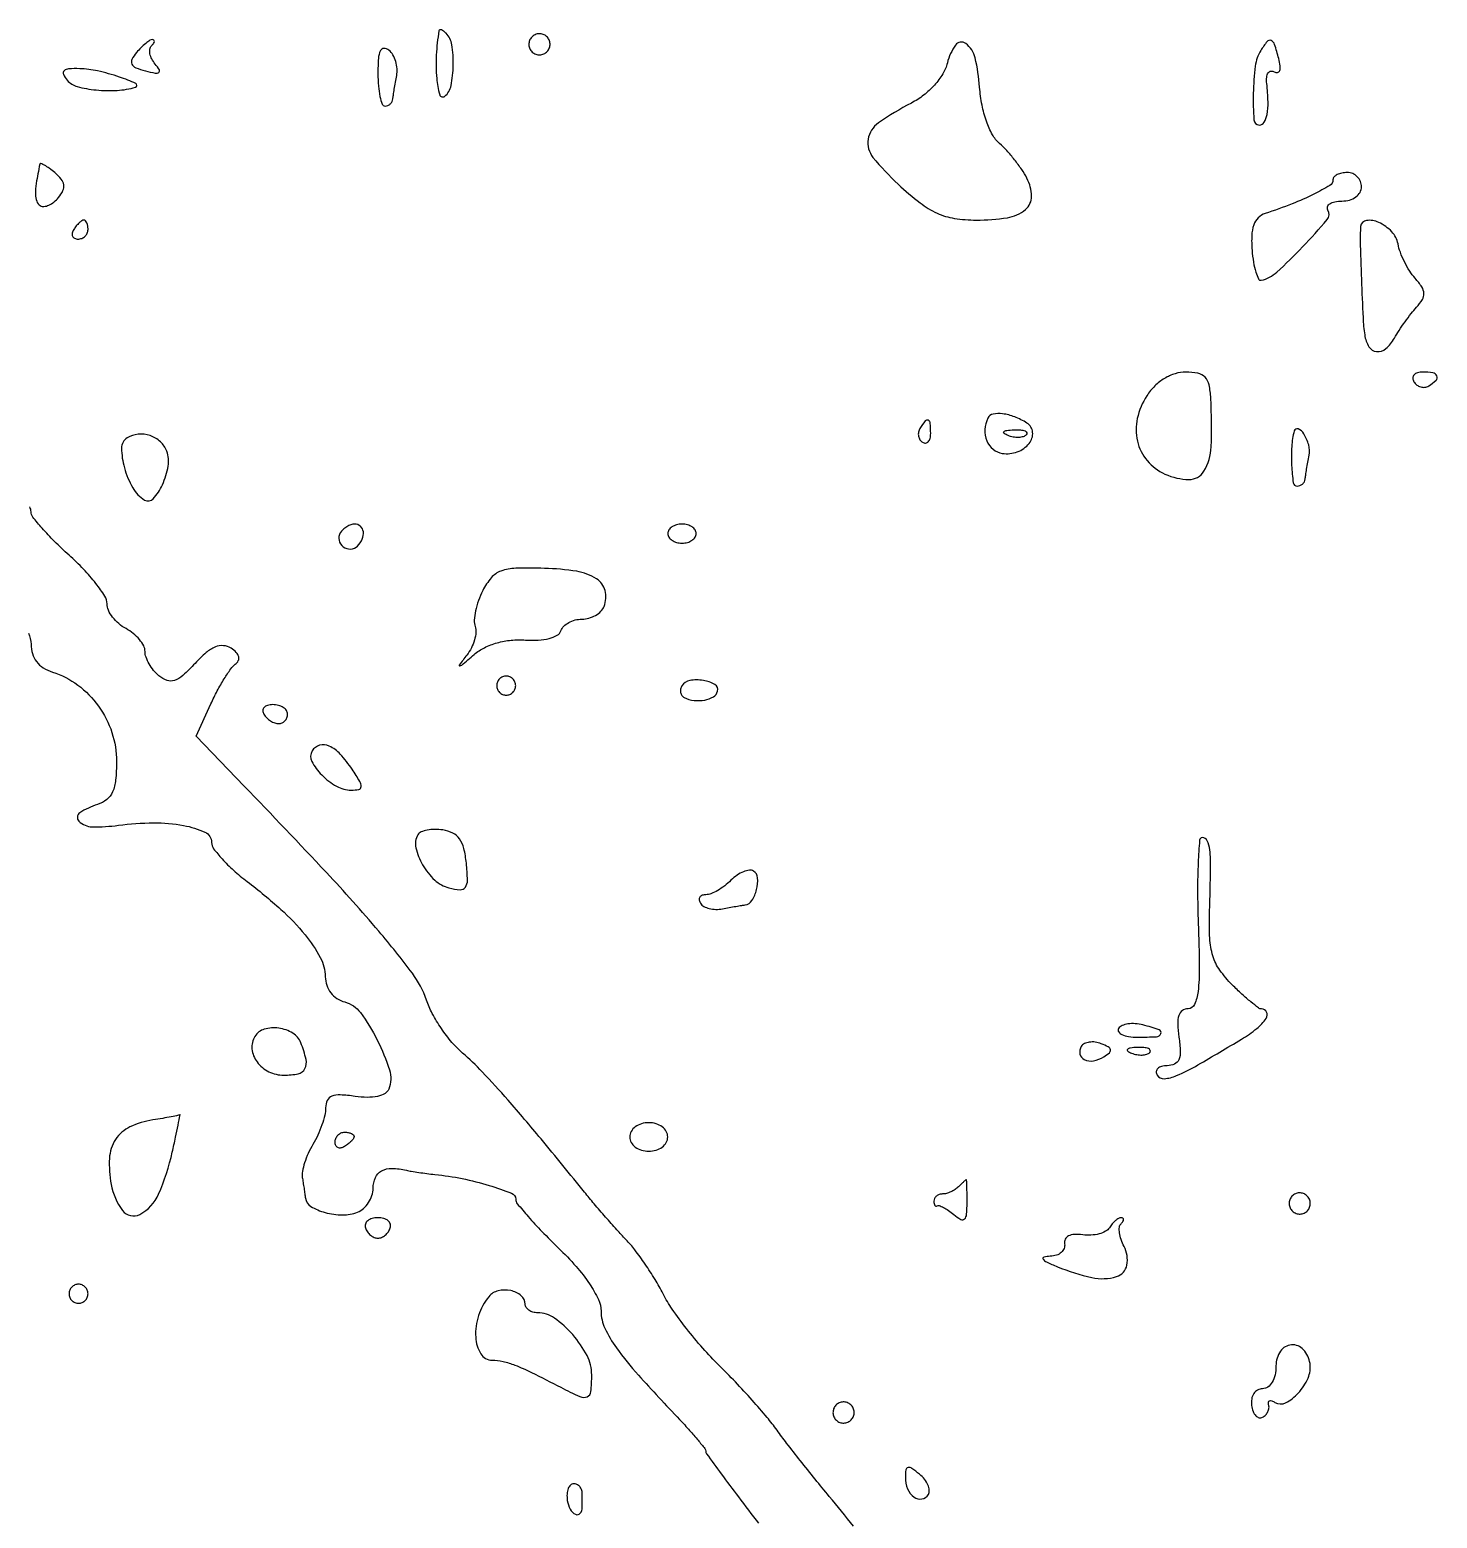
# Model space of a CAD drawing. Extents: x 0 to 5034, y 0 to 2560.
# Drawn here: x 1131.9 to 1280, y 1078.4 to 1235 of the extents above; entities that cross this region are included whole.
import ezdxf

# ---------------------------------------------------------------- set-up
doc = ezdxf.new("R2010")
doc.units = 0

msp = doc.modelspace()

# ---------------------------------------------------------------- linework, layer by layer
for points in [[(1174.927666, 1234.916667, 0.030467), (1174.64395, 1232.370542, 0.03453), (1174.690564, 1229.914224, 0.045697), (1175.00218, 1228.195306, 0.544182), (1175.535456, 1228.028358, 0.17215), (1176.20239, 1229.149844, 0.043696), (1176.434694, 1231.28824, 0.043953), (1176.289887, 1233.447111, 0.158963), (1175.673899, 1234.659434, 0.034886), (1175.410017, 1234.888856, 0.078651), (1175.17671, 1235.01298, 0.160845), (1175.013712, 1235.015098, 0.280245)], [(1184.552786, 1234.08541, 0.099038), (1184.401684, 1233.679226, 0.097945), (1184.417584, 1233.244476, 0.097945), (1184.597789, 1232.848514, 0.099038), (1184.91459, 1232.552786, 0.099038), (1185.320774, 1232.401684, 0.097945), (1185.755524, 1232.417584, 0.097945), (1186.151486, 1232.597789, 0.099038), (1186.447214, 1232.91459, 0.099038), (1186.598316, 1233.320774, 0.097945), (1186.582416, 1233.755524, 0.097945), (1186.402211, 1234.151486, 0.099038), (1186.08541, 1234.447214, 0.099038), (1185.679226, 1234.598316, 0.097945), (1185.244476, 1234.582416, 0.097945), (1184.848514, 1234.402211, 0.099038)], [(1143.101369, 1232.622143, 0.053128), (1142.624694, 1231.904903, 0.237626), (1142.617928, 1231.415237, 0.185445), (1143.023268, 1231.036645, 0.032208), (1144.036076, 1230.700817, 0.015251), (1145.074398, 1230.462867, 0.20398), (1145.449008, 1230.541797, 0.397166), (1145.504456, 1230.809046, 0.035309), (1145.065827, 1231.420684, -0.054018), (1144.713587, 1231.952735, -0.069199), (1144.518626, 1232.506199, -0.084569), (1144.503081, 1232.995352, -0.163543), (1144.675343, 1233.342009, 0.039836), (1144.891063, 1233.595144, 0.114225), (1144.980183, 1233.806715, 0.250541), (1144.93555, 1233.941506, 0.192334), (1144.789111, 1234, 0.145368), (1144.508821, 1233.91675, 0.026813), (1144.068846, 1233.595254, 0.02678), (1143.57908, 1233.149666, 0.021584)], [(1168.5, 1230.414963, 0.020697), (1168.554205, 1229.106065, 0.033365), (1168.720313, 1228.003145, 0.036323), (1168.958509, 1227.201433, 0.311907), (1169.25, 1227, 0.096559), (1169.542162, 1227.056952, 0.088193), (1169.802163, 1227.220313, 0.088003), (1169.990364, 1227.463641, 0.09557), (1170.076511, 1227.75, -0.012191), (1170.12705, 1228.148833, -0.003256), (1170.227072, 1228.780917, -0.003299), (1170.350207, 1229.498036, -0.0034), (1170.481615, 1230.206312, 0.067724), (1170.521469, 1230.930142, 0.05518), (1170.374372, 1231.692998, 0.056913), (1170.072835, 1232.378442, 0.087707), (1169.655104, 1232.871275, 0.170801), (1169.13874, 1233.062334, 0.294951), (1168.764382, 1232.828888, 0.093644), (1168.55271, 1232.009591, 0.016523)], [(1228.419712, 1231.536129, -0.074886), (1227.939624, 1230.385881, -0.046512), (1227.066916, 1229.208456, -0.044076), (1225.924054, 1228.139711, -0.046753), (1224.63283, 1227.311414, 0.032483), (1221.162776, 1225.222532, 0.203844), (1220.084715, 1223.509873, 0.213608), (1220.595952, 1221.59782, 0.035805), (1223.256592, 1218.763116, 0.020657), (1225.550363, 1216.814667, 0.058335), (1227.343829, 1215.72412, 0.069016), (1229.160459, 1215.178099, 0.03856), (1231.46639, 1215, 0.037977), (1234.736332, 1215.248725, 0.135481), (1236.633969, 1216.098794, 0.227174), (1237.282439, 1217.499596, 0.118988), (1236.796219, 1219.403196, 0.028292), (1236.242644, 1220.3194, 0.017053), (1235.490398, 1221.342122, 0.017057), (1234.670759, 1222.310524, 0.028463), (1233.909837, 1223.059348, -0.087236), (1233.167328, 1223.984543, -0.040658), (1232.536686, 1225.392995, -0.036461), (1232.067875, 1227.108101, -0.030371), (1231.816814, 1228.981628, 0.039746), (1231.344066, 1232.069118, 0.17543), (1230.353555, 1233.585214, 0.422623), (1229.285251, 1233.418337, 0.092822)], [(1261.406219, 1232.84826, 0.107255), (1260.824823, 1231.204056, 0.026578), (1260.615045, 1228.337233, 0.020373), (1260.67332, 1225.541187, 0.396521), (1261.25, 1224.999402, 0.262774), (1261.757161, 1225.286243, 0.09132), (1262.063847, 1226.101011, 0.052021), (1262.163449, 1227.44595, 0.018823), (1262.033778, 1229.359311, -0.048547), (1262.028216, 1230.02992, -0.11964), (1262.185237, 1230.493058, -0.21532), (1262.468799, 1230.679492, -0.179651), (1262.825364, 1230.607931, 0.179627), (1263.167709, 1230.539207, 0.279702), (1263.390608, 1230.728028, 0.112919), (1263.43956, 1231.227834, 0.032142), (1263.29011, 1231.99862, 0.015109), (1262.854215, 1233.480975, 0.210765), (1262.490784, 1233.885727, 0.341362), (1262.069652, 1233.785241, 0.031278)], [(1135.821944, 1229.714544, 0.156078), (1136.858035, 1229.052757, 0.039528), (1138.848218, 1228.691131, 0.040039), (1141.074649, 1228.645051, 0.058796), (1143, 1228.989044, 0.686471), (1143.027844, 1229.367895, 0.030463), (1141.306293, 1230.055661, 0.024442), (1139.008263, 1230.692398, 0.047989), (1137.127555, 1230.929715, 0.020916), (1135.960749, 1230.915468, 0.175649), (1135.48373, 1230.712783, 0.330762), (1135.415417, 1230.342404, 0.05913)], [(1132.923489, 1220.872445, 0.009389), (1132.550245, 1218.865026, 0.044292), (1132.460752, 1217.697932, 0.088127), (1132.598839, 1216.971289, 0.164877), (1132.97576, 1216.514981, 0.167606), (1133.364575, 1216.427443, 0.077973), (1133.86974, 1216.565244, 0.06403), (1134.409336, 1216.895942, 0.050133), (1134.899024, 1217.378332, 0.06121), (1135.360527, 1218.097617, 0.149907), (1135.453866, 1218.712748, 0.136429), (1135.187331, 1219.312502, 0.047209), (1134.512331, 1219.989766, 0.016104), (1133.926576, 1220.444861, 0.030315), (1133.421772, 1220.766791, 0.037664), (1133.045648, 1220.94011, 0.460042)], [(1269, 1219.244111, -0.262683), (1268.661713, 1218.644635, -0.020363), (1266.985252, 1217.723205, -0.022665), (1264.703554, 1216.713786, -0.012852), (1261.860465, 1215.690486, 0.118488), (1261.133977, 1215.239392, 0.109661), (1260.666718, 1214.495437, 0.07576), (1260.452219, 1213.386849, 0.029609), (1260.482397, 1211.823774, 0.020348), (1260.633615, 1210.561116, 0.034429), (1260.875048, 1209.523977, 0.039679), (1261.161345, 1208.800599, 0.348033), (1261.451915, 1208.662105, 0.129109), (1263.075764, 1209.511348, 0.018116), (1265.803171, 1212.18202, 0.012957), (1268.392119, 1215.05312, 0.326245), (1268.469163, 1216.049895, -0.216319), (1268.423127, 1216.409, -0.17655), (1268.659292, 1216.720907, -0.098428), (1269.192939, 1216.9322, -0.045226), (1269.940983, 1217, 0.068368), (1270.742443, 1217.110104, 0.089375), (1271.406831, 1217.432126, 0.104647), (1271.84385, 1217.917854, 0.131786), (1272, 1218.5, 0.099038), (1271.885486, 1219.072457, 0.097945), (1271.559375, 1219.559375, 0.097945), (1271.072457, 1219.885486, 0.099038), (1270.5, 1220, 0.04842), (1269.925951, 1219.944278, 0.06842), (1269.440625, 1219.777958, 0.088604), (1269.113704, 1219.532752, 0.189864)], [(1136.5, 1214, 0.082592), (1136.343488, 1213.6179, 0.161196), (1136.3746, 1213.29375, 0.182303), (1136.586039, 1213.078288, 0.108972), (1136.940983, 1213, 0.093332), (1137.345238, 1213.076123, 0.09642), (1137.688914, 1213.29375, 0.099167), (1137.918938, 1213.618444, 0.105053), (1138, 1214, 0.042167), (1137.967655, 1214.382849, 0.061769), (1137.870461, 1214.70625, 0.081139), (1137.727648, 1214.92554, 0.210953), (1137.559017, 1215, 0.151918), (1137.34829, 1214.934461, 0.038439), (1137.066025, 1214.70625, 0.035638), (1136.768994, 1214.382774, 0.029505)], [(1271.911139, 1214.323324, 0.033829), (1271.852599, 1212.856206, 0.002401), (1271.985882, 1208.763496, 0.002892), (1272.16032, 1204.722509, 0.024206), (1272.337958, 1202.903105, 0.100515), (1272.783238, 1201.668265, 0.233914), (1273.592483, 1201.155492, 0.209625), (1274.566295, 1201.465327, 0.084489), (1275.463686, 1202.572978, -0.016782), (1275.954647, 1203.381176, -0.010691), (1276.576702, 1204.288792, -0.01074), (1277.225722, 1205.153792, -0.019572), (1277.797426, 1205.826623, 0.048759), (1278.40234, 1206.628959, 0.150313), (1278.568693, 1207.279942, 0.134194), (1278.347739, 1207.958031, 0.035737), (1277.650663, 1208.868854, -0.039475), (1277.070857, 1209.638284, -0.025861), (1276.523569, 1210.604978, -0.026016), (1276.085647, 1211.608639, -0.044531), (1275.841754, 1212.488516, 0.146816), (1275.186753, 1213.768616, 0.092654), (1273.812012, 1214.753209, 0.140713), (1272.534136, 1214.955692, 0.348357)], [(1249.412816, 1196.507285, 0.090473), (1248.409768, 1194.132098, 0.112039), (1248.419392, 1191.737432, 0.118879), (1249.446162, 1189.684739, 0.111157), (1251.318112, 1188.264828, 0.103008), (1253.845696, 1187.693676, 0.267189), (1255.42127, 1188.565161, 0.127687), (1256.182423, 1191.12163, 0.021692), (1256.141405, 1196.25, 0.038828), (1255.958293, 1197.661672, 0.139461), (1255.539829, 1198.458168, 0.153456), (1254.791578, 1198.872182, 0.050253), (1253.523053, 1199, 0.073945), (1252.384177, 1198.830646, 0.062561), (1251.271662, 1198.333559, 0.058979), (1250.25847, 1197.542365, 0.052537)], [(1277.510081, 1197.983688, 0.090427), (1277.820631, 1197.639411, 0.095498), (1278.22714, 1197.434921, 0.099685), (1278.665803, 1197.401101, 0.108373), (1279.069098, 1197.542705, 0.050477), (1279.838655, 1198.13314, 0.315493), (1279.933879, 1198.592818, 0.25701), (1279.519563, 1198.914842, 0.039415), (1278.440983, 1199, 0.067432), (1277.890269, 1198.925389, 0.140899), (1277.524436, 1198.701458, 0.190788), (1277.397824, 1198.36964, 0.136093)], [(1225.542705, 1193.069098, 0.090093), (1225.387618, 1192.673795, 0.095385), (1225.385962, 1192.257398, 0.099739), (1225.536973, 1191.88478, 0.108766), (1225.817021, 1191.613087, 0.158515), (1226.139071, 1191.534562, 0.191218), (1226.417083, 1191.669932, 0.126631), (1226.605052, 1192.024148, 0.059057), (1226.666667, 1192.543989, 0.019984), (1226.623697, 1193.618676, 0.269722), (1226.40792, 1193.929499, 0.350126), (1226.086603, 1193.852054, 0.02679)], [(1232.689105, 1194.160933, 0.097449), (1232.372483, 1192.947244, 0.112494), (1232.56633, 1191.769604, 0.124326), (1233.224546, 1190.875461, 0.136619), (1234.206312, 1190.440225, 0.125106), (1235.781222, 1190.60332, 0.134987), (1237.035321, 1191.499504, 0.195111), (1237.391963, 1192.666456, 0.235147), (1236.798558, 1193.632852, 0.045896), (1235.505953, 1194.283752, 0.061818), (1234.238266, 1194.609177, 0.080629), (1233.226043, 1194.575653, 0.236071)], [(1142.120562, 1192.074511, 0.262794), (1141.527866, 1190.997934, 0.065475), (1141.821979, 1188.932909, 0.061691), (1142.704187, 1186.819607, 0.125283), (1143.946775, 1185.532895, 0.363589), (1144.865213, 1185.665963, 0.075518), (1145.827928, 1187.139543, 0.063253), (1146.439208, 1189.104388, 0.135482), (1146.29128, 1190.672681, 0.117721), (1145.611839, 1191.670667, 0.103985), (1144.525189, 1192.309509, 0.103741), (1143.271045, 1192.457563, 0.116609)], [(1236.729167, 1192.395833, -0.126455), (1236.402231, 1192.202593, -0.060344), (1235.916927, 1192.123424, -0.05415), (1235.359369, 1192.160852, -0.051402), (1234.8125, 1192.316886, -0.054073), (1234.395823, 1192.538436, -0.470617), (1234.37858, 1192.720685, -0.168741), (1234.670344, 1192.862007, -0.018894), (1235.416667, 1192.921053, -0.028489), (1236.112848, 1192.910055, -0.077125), (1236.592839, 1192.799335, -0.208169), (1236.77538, 1192.614691, -0.296942)], [(1264.918758, 1192.809017, 0.049373), (1264.658955, 1191.1828, 0.027769), (1264.650486, 1189.181322, 0.019839), (1264.817496, 1187.350429, 0.376448), (1265.216978, 1187, 0.0925), (1265.521773, 1187.056874, 0.087346), (1265.792463, 1187.220313, 0.088738), (1265.987785, 1187.46367, 0.099743), (1266.076511, 1187.75, -0.012202), (1266.127316, 1188.150861, -0.003176), (1266.228784, 1188.792584, -0.003226), (1266.353805, 1189.522549, -0.003291), (1266.487445, 1190.246029, 0.116115), (1266.442112, 1191.325923, 0.069131), (1265.925171, 1192.511432, 0.156952), (1265.338688, 1193.015732, 0.456367)], [(1164.542705, 1182.069098, 0.195483), (1164.412739, 1181.300347, 0.177971), (1164.849183, 1180.620737, 0.173509), (1165.632003, 1180.375083, 0.18866), (1166.36052, 1180.693853, 0.094258), (1166.860497, 1181.428701, 0.135693), (1166.969472, 1182.203471, 0.182678), (1166.664889, 1182.772622, 0.181466), (1166.059017, 1183, 0.08447), (1165.65652, 1182.931514, 0.05343), (1165.225445, 1182.726548, 0.051896), (1164.832549, 1182.425195, 0.064898)], [(1199, 1182, 0.148195), (1199.115568, 1181.618646, 0.098894), (1199.440625, 1181.29375, 0.082425), (1199.926543, 1181.074694, 0.064853), (1200.5, 1181, 0.064853), (1201.073457, 1181.074694, 0.082425), (1201.559375, 1181.29375, 0.098894), (1201.884432, 1181.618646, 0.148195), (1202, 1182, 0.148195), (1201.884432, 1182.381354, 0.098894), (1201.559375, 1182.70625, 0.082425), (1201.073457, 1182.925306, 0.064853), (1200.5, 1183, 0.064853), (1199.926543, 1182.925306, 0.082425), (1199.440625, 1182.70625, 0.098894), (1199.115568, 1182.381354, 0.148195)], [(1179.532265, 1176, 0.031829), (1179.08462, 1174.94862, 0.032608), (1178.778248, 1173.857311, 0.034484), (1178.641009, 1172.880321, 0.103588), (1178.731746, 1172.216378, -0.106807), (1178.811866, 1171.600941, -0.049765), (1178.664843, 1170.805634, -0.046149), (1178.335658, 1169.968074, -0.047923), (1177.861774, 1169.216378, 0.002922), (1177.060874, 1168.16811, 0.646688), (1177.106622, 1168.084669, 0.156214), (1177.316014, 1168.17043, 0.001414), (1178.625463, 1169.276687, -0.061192), (1179.712701, 1169.992246, -0.046318), (1181.047188, 1170.505668, -0.044188), (1182.52344, 1170.784053, -0.043557), (1184.032891, 1170.800671, 0.03245), (1185.382003, 1170.785595, 0.05051), (1186.530123, 1170.964565, 0.063861), (1187.367879, 1171.302211, 0.186719), (1187.757995, 1171.773984, -0.117278), (1188.048857, 1172.24286, -0.069405), (1188.578212, 1172.639858, -0.063322), (1189.253947, 1172.908515, -0.063069), (1189.976345, 1173, 0.068219), (1190.706626, 1173.100103, 0.062775), (1191.405555, 1173.393826, 0.066695), (1191.969107, 1173.827975, 0.104068), (1192.300491, 1174.340684, 0.154684), (1192.399239, 1175.999152, 0.191096), (1191.500139, 1177.245058, 0.103819), (1189.419441, 1178.030982, 0.031128), (1186.027979, 1178.34395, 0.013757), (1183.007896, 1178.350809, 0.080438), (1181.451885, 1178.058372, 0.130085), (1180.431262, 1177.352577, 0.060298)], [(1181, 1166, 0.099038), (1181.076342, 1165.618362, 0.097945), (1181.29375, 1165.29375, 0.097945), (1181.618362, 1165.076342, 0.099038), (1182, 1165, 0.099038), (1182.381638, 1165.076342, 0.097945), (1182.70625, 1165.29375, 0.097945), (1182.923658, 1165.618362, 0.099038), (1183, 1166, 0.099038), (1182.923658, 1166.381638, 0.097945), (1182.70625, 1166.70625, 0.097945), (1182.381638, 1166.923658, 0.099038), (1182, 1167, 0.099038), (1181.618362, 1166.923658, 0.097945), (1181.29375, 1166.70625, 0.097945), (1181.076342, 1166.381638, 0.099038)], [(1200.487659, 1165.980032, 0.086456), (1200.347192, 1165.629461, 0.102024), (1200.345313, 1165.272696, 0.11056), (1200.481778, 1164.965717, 0.11748), (1200.733688, 1164.754232, 0.085984), (1201.764165, 1164.443417, 0.076224), (1202.8851, 1164.477903, 0.087776), (1203.803236, 1164.82141, 0.194412), (1204.25, 1165.404671, 0.34024), (1203.96037, 1166.116771, 0.094491), (1202.74709, 1166.546191, 0.079865), (1201.313066, 1166.535234, 0.215807)], [(1156.5, 1163, 0.06081), (1156.806203, 1162.617485, 0.051032), (1157.2129, 1162.29375, 0.053229), (1157.653442, 1162.073302, 0.089642), (1158.059017, 1162, 0.105429), (1158.418051, 1162.076556, 0.099231), (1158.723586, 1162.29375, 0.096318), (1158.928382, 1162.618268, 0.092995), (1159, 1163, 0.153634), (1158.879982, 1163.381379, 0.097988), (1158.542039, 1163.70625, 0.080552), (1158.037096, 1163.925455, 0.062283), (1157.440983, 1164, 0.066118), (1156.889346, 1163.926733, 0.138808), (1156.521475, 1163.70625, 0.191142), (1156.392057, 1163.379648, 0.139169)], [(1161.58245, 1159.133406, 0.264446), (1161.54216, 1158.030603, 0.075678), (1162.590764, 1156.597258, 0.068833), (1164.160579, 1155.402209, 0.129015), (1165.693401, 1155, 0.051433), (1166.495461, 1155.082723, 0.343338), (1166.738392, 1155.368932, 0.147089), (1166.601114, 1155.907121, 0.011077), (1165.78639, 1157.195194, 0.039084), (1164.544092, 1158.78186, 0.099426), (1163.36804, 1159.639702, 0.177147), (1162.366738, 1159.721334, 0.189188)], [(1172.711773, 1150.307186, 0.191166), (1172.496645, 1148.938565, 0.076748), (1173.202975, 1147.144462, 0.072688), (1174.48372, 1145.539044, 0.124772), (1175.974057, 1144.717035, 0.045965), (1177.152816, 1144.522074, 0.263544), (1177.703849, 1144.783731, 0.161862), (1177.922423, 1145.513096, 0.016721), (1177.807497, 1147.328584, 0.035109), (1177.548547, 1148.866183, 0.095058), (1177.092805, 1149.868934, 0.12271), (1176.379645, 1150.482495, 0.081358), (1175.34436, 1150.807186, 0.037082), (1174.484229, 1150.865264, 0.045277), (1173.681836, 1150.787025, 0.051579), (1173.044422, 1150.596286, 0.162223)], [(1254.820969, 1141.002296, -0.005915), (1254.932527, 1136.317662, -0.032769), (1254.797761, 1133.802703, -0.073738), (1254.427927, 1132.446677, -0.297686), (1253.744162, 1132, 0.15993), (1253.147678, 1131.8042, 0.158177), (1252.78006, 1131.292185, 0.087455), (1252.657554, 1130.386669, 0.02644), (1252.786692, 1129, -0.024699), (1252.931632, 1127.500185, -0.109605), (1252.781467, 1126.632611, -0.191165), (1252.333472, 1126.168286, -0.106784), (1251.554482, 1126, 0.060512), (1250.958446, 1125.9276, 0.12927), (1250.554149, 1125.707327, 0.191497), (1250.402159, 1125.381444, 0.154094), (1250.497734, 1125.003667, 0.281992), (1251.236348, 1124.630785, 0.080489), (1252.537407, 1124.953079, 0.030583), (1254.793526, 1126.083843, 0.004077), (1259.380248, 1128.795411, 0.03317), (1260.979435, 1129.909256, 0.078507), (1261.954835, 1130.978767, 0.257236), (1262.008137, 1131.650719, 0.306559), (1261.477273, 1131.977273, -0.174631), (1261.163719, 1132.075066, -0.010038), (1260.359452, 1132.709866, -0.014324), (1259.420368, 1133.528367, -0.009964), (1258.405969, 1134.503121, -0.042408), (1257.087087, 1136.066941, -0.079497), (1256.358682, 1137.547509, -0.063306), (1256.036524, 1139.400867, -0.018908), (1256.01395, 1142.275849, 0.003103), (1256.121018, 1146.78261, 0.029033), (1256.042424, 1148.721937, 0.087666), (1255.776472, 1149.670192, 0.287395), (1255.25, 1150.002296, 0.393537), (1254.959342, 1149.733261, 0.006634), (1254.814597, 1147.359493, 0.013016), (1254.751815, 1144.453952, 0.007804)], [(1205.652048, 1145.509191, -0.033625), (1204.991126, 1144.931651, -0.032903), (1204.254114, 1144.443325, -0.034725), (1203.551048, 1144.10374, -0.095422), (1203.012412, 1144, 0.088163), (1202.62349, 1143.930886, 0.167012), (1202.379412, 1143.732413, 0.178067), (1202.317943, 1143.436295, 0.101802), (1202.444954, 1143.089067, 0.130709), (1202.788145, 1142.764654, 0.063249), (1203.35546, 1142.543956, 0.056266), (1204.044344, 1142.452308, 0.05232), (1204.753971, 1142.512555, -0.00231), (1205.469594, 1142.646196, -0.002415), (1206.175988, 1142.771216, -0.002317), (1206.787288, 1142.87345, -0.01066), (1207.143011, 1142.923489, 0.227665), (1207.856335, 1143.376824, 0.077788), (1208.348516, 1144.535437, 0.078761), (1208.459546, 1145.776282, 0.241875), (1208.036946, 1146.477166, 0.16988), (1207.592051, 1146.575266, 0.066609), (1206.975153, 1146.416075, 0.055782), (1206.294205, 1146.04671, 0.044263)], [(1155.555773, 1129.090242, 0.165879), (1155.251641, 1127.760265, 0.135053), (1155.786295, 1126.391711, 0.11922), (1157.020961, 1125.367377, 0.114303), (1158.606989, 1125, 0.05189), (1160.117307, 1125.157163, 0.224128), (1160.817595, 1125.687694, 0.180903), (1160.938143, 1126.658419, 0.033018), (1160.393011, 1128.418213, 0.166432), (1159.549457, 1129.427375, 0.102018), (1158.073607, 1129.951725, 0.10512), (1156.547277, 1129.842518, 0.186189)], [(1246.441979, 1129.90612, 0.293546), (1246.447967, 1129.563512, 0.140077), (1246.798181, 1129.266173, 0.072514), (1247.498384, 1129.064213, 0.034022), (1248.440983, 1129, 0.013228), (1250.438062, 1129.052843, 0.284356), (1250.901836, 1129.374914, 0.439388), (1250.72398, 1129.775037, 0.01719), (1249.000996, 1130.289489, 0.046215), (1248.194768, 1130.422423, 0.054994), (1247.424696, 1130.392509, 0.064046), (1246.801315, 1130.21553, 0.15438)], [(1242.515713, 1128.025424, 0.191013), (1242.37394, 1127.228674, 0.23802), (1242.834197, 1126.646206, 0.152732), (1243.803525, 1126.517896, 0.095806), (1244.881592, 1126.92682, 0.03936), (1245.466726, 1127.355474, 0.268353), (1245.580022, 1127.680389, 0.227867), (1245.35823, 1127.9802, 0.029854), (1244.615871, 1128.317163, 0.058511), (1243.981629, 1128.478786, 0.067768), (1243.358823, 1128.477104, 0.078711), (1242.841624, 1128.319872, 0.142196)], [(1247.8125, 1127.316886, 0.051402), (1248.359369, 1127.160852, 0.05415), (1248.916927, 1127.123424, 0.060344), (1249.402231, 1127.202593, 0.126455), (1249.729167, 1127.395833, 0.296942), (1249.77538, 1127.614691, 0.208169), (1249.592839, 1127.799335, 0.077125), (1249.112848, 1127.910055, 0.028489), (1248.416667, 1127.921053, 0.018894), (1247.670344, 1127.862007, 0.168741), (1247.37858, 1127.720685, 0.470617), (1247.395823, 1127.538436, 0.054073)], [(1144.82318, 1120.290807, 0.07238), (1142.407135, 1119.553163, 0.139703), (1140.897158, 1118.232973, 0.130917), (1140.251845, 1116.248492, 0.059943), (1140.431966, 1113.510962, 0.114709), (1141.642297, 1110.755419, 0.368844), (1143.449301, 1110.347952, 0.170883), (1145.426696, 1112.481815, 0.046996), (1146.866505, 1116.901374, 0.002399), (1147.209515, 1118.462985, 0.004271), (1147.474678, 1119.752015, 0.00142), (1147.683586, 1120.829577, 0.746772), (1147.643703, 1120.850168, -0.150936), (1147.515882, 1120.779228, -0.00282), (1146.755897, 1120.62405, -0.006635), (1145.859451, 1120.4586, -0.004356)], [(1166, 1118.559017, -0.151918), (1165.934461, 1118.34829, -0.038439), (1165.70625, 1118.066025, -0.035638), (1165.382774, 1117.768994, -0.029505), (1165, 1117.5, -0.082592), (1164.6179, 1117.343488, -0.161196), (1164.29375, 1117.3746, -0.182303), (1164.078288, 1117.586039, -0.108972), (1164, 1117.940983, -0.093332), (1164.076123, 1118.345238, -0.09642), (1164.29375, 1118.688914, -0.099167), (1164.618444, 1118.918938, -0.105053), (1165, 1119, -0.042167), (1165.382849, 1118.967655, -0.061769), (1165.70625, 1118.870461, -0.081139), (1165.92554, 1118.727648, -0.210953)], [(1195, 1118.5, 0.130775), (1195.153209, 1117.924246, 0.10214), (1195.583333, 1117.4375, 0.08892), (1196.230589, 1117.111864, 0.072314), (1197, 1117, 0.072314), (1197.769411, 1117.111864, 0.08892), (1198.416667, 1117.4375, 0.10214), (1198.846791, 1117.924246, 0.130775), (1199, 1118.5, 0.130775), (1198.846791, 1119.075754, 0.10214), (1198.416667, 1119.5625, 0.08892), (1197.769411, 1119.888136, 0.072314), (1197, 1120, 0.072314), (1196.230589, 1119.888136, 0.08892), (1195.583333, 1119.5625, 0.10214), (1195.153209, 1119.075754, 0.130775)], [(1229.583333, 1113.25, -0.052335), (1229.228895, 1112.962896, -0.038368), (1228.784375, 1112.720313, -0.03908), (1228.322312, 1112.554398, -0.066753), (1227.916667, 1112.5, 0.080377), (1227.566533, 1112.443348, 0.091482), (1227.269271, 1112.279687, 0.100741), (1227.070525, 1112.036048, 0.121457), (1227, 1111.75, 0.045279), (1227.024519, 1111.479793, 0.106591), (1227.101727, 1111.29375, 0.198837), (1227.215548, 1111.220393, 0.204068), (1227.346305, 1111.25, -0.24944), (1227.562481, 1111.279665, -0.032317), (1228.003219, 1111.084355, -0.031492), (1228.53336, 1110.763167, -0.021266), (1229.096305, 1110.335037, 0.043595), (1229.827278, 1109.82893, 0.321982), (1230.225286, 1109.870693, 0.19415), (1230.45212, 1110.328847, 0.019051), (1230.5, 1111.585037, 0.003234), (1230.494011, 1112.511046, 0.00539), (1230.475521, 1113.290605, 0.001166), (1230.450587, 1113.967383, 0.40279), (1230.416667, 1114, 0.181677), (1230.36305, 1113.979853, 0.003487), (1230.1375, 1113.779687, 0.007957), (1229.876803, 1113.537441, 0.005189)], [(1264.552786, 1112.08541, 0.099038), (1264.401684, 1111.679226, 0.097945), (1264.417584, 1111.244476, 0.097945), (1264.597789, 1110.848514, 0.099038), (1264.91459, 1110.552786, 0.099038), (1265.320774, 1110.401684, 0.097945), (1265.755524, 1110.417584, 0.097945), (1266.151486, 1110.597789, 0.099038), (1266.447214, 1110.91459, 0.099038), (1266.598316, 1111.320774, 0.097945), (1266.582416, 1111.755524, 0.097945), (1266.402211, 1112.151486, 0.099038), (1266.08541, 1112.447214, 0.099038), (1265.679226, 1112.598316, 0.097945), (1265.244476, 1112.582416, 0.097945), (1264.848514, 1112.402211, 0.099038)], [(1167.191667, 1108.925, 0.073624), (1167.399741, 1108.514089, 0.066918), (1167.723802, 1108.165781, 0.070382), (1168.110048, 1107.930417, 0.102038), (1168.5, 1107.85, 0.102038), (1168.889952, 1107.930417, 0.070382), (1169.276198, 1108.165781, 0.066918), (1169.600259, 1108.514089, 0.073624), (1169.808333, 1108.925, 0.159683), (1169.810399, 1109.333474, 0.143818), (1169.571823, 1109.684219, 0.107546), (1169.111023, 1109.920344, 0.064908), (1168.5, 1110, 0.064908), (1167.888977, 1109.920344, 0.107546), (1167.428177, 1109.684219, 0.143818), (1167.189601, 1109.333474, 0.159683)], [(1245.470427, 1108.95215, -0.131885), (1245.066328, 1108.571928, -0.058014), (1244.37814, 1108.299599, -0.051751), (1243.536227, 1108.16589, -0.047794), (1242.66141, 1108.20215, 0.045534), (1241.789718, 1108.24222, 0.104652), (1241.157064, 1108.07824, 0.16428), (1240.813078, 1107.73259, 0.16516), (1240.75, 1107.25, -0.143485), (1240.707749, 1106.769083, -0.12032), (1240.4125, 1106.348568, -0.099439), (1239.900098, 1106.054548, -0.071749), (1239.25, 1105.936614, 0.045457), (1238.579384, 1105.850946, 0.531355), (1238.498421, 1105.645898, 0.134712), (1238.856453, 1105.342977, 0.010807), (1240, 1104.842163, 0.043671), (1243.631008, 1103.703485, 0.128601), (1246.225433, 1103.80524, 0.27897), (1247.313667, 1105.017127, 0.171394), (1247.01417, 1106.973522, -0.040094), (1246.699533, 1107.694968, -0.050401), (1246.533108, 1108.404501, -0.059154), (1246.526243, 1109.001268, -0.17133), (1246.70185, 1109.368517, 0.047252), (1246.902663, 1109.61135, 0.140617), (1246.969338, 1109.814502, 0.260429), (1246.901997, 1109.946478, 0.148437), (1246.725684, 1110, 0.128602), (1246.447077, 1109.927136, 0.046029), (1246.106297, 1109.692194, 0.041936), (1245.763113, 1109.353097, 0.038516)], [(1136, 1102, 0.099038), (1136.076342, 1101.618362, 0.097945), (1136.29375, 1101.29375, 0.097945), (1136.618362, 1101.076342, 0.099038), (1137, 1101, 0.099038), (1137.381638, 1101.076342, 0.097945), (1137.70625, 1101.29375, 0.097945), (1137.923658, 1101.618362, 0.099038), (1138, 1102, 0.099038), (1137.923658, 1102.381638, 0.097945), (1137.70625, 1102.70625, 0.097945), (1137.381638, 1102.923658, 0.099038), (1137, 1103, 0.099038), (1136.618362, 1102.923658, 0.097945), (1136.29375, 1102.70625, 0.097945), (1136.076342, 1102.381638, 0.099038)], [(1180.168135, 1101.690559, 0.094762), (1179.087433, 1099.706587, 0.090597), (1178.792019, 1097.431357, 0.122219), (1179.325507, 1095.67453, 0.264081), (1180.513569, 1095, -0.055335), (1181.664785, 1094.872203, -0.038513), (1182.915983, 1094.487761, -0.021326), (1184.665649, 1093.711153, -0.004184), (1187.736431, 1092.156128, 0.01328), (1189.759, 1091.177722, 0.203848), (1190.517237, 1091.161179, 0.280609), (1190.914886, 1091.691624, 0.024037), (1191, 1093.461045, 0.120637), (1190.503957, 1095.487058, 0.059002), (1188.997471, 1097.69811, 0.059765), (1187.072599, 1099.439679, 0.155243), (1185.311439, 1100, -0.066308), (1184.810114, 1100.066778, -0.083436), (1184.385235, 1100.262322, -0.099317), (1184.101068, 1100.552466, -0.145261), (1184, 1100.893011, 0.221655), (1183.581699, 1101.790235, 0.123897), (1182.475753, 1102.326849, 0.11106), (1181.148848, 1102.305607, 0.162878)], [(1263, 1094.411516, -0.051367), (1262.900886, 1093.449302, -0.081245), (1262.603669, 1092.677115, -0.105893), (1262.148466, 1092.179142, -0.156058), (1261.588484, 1092, 0.129708), (1261.070817, 1091.863411, 0.11845), (1260.667049, 1091.485938, 0.103418), (1260.442273, 1090.918463, 0.079357), (1260.433813, 1090.25, 0.054175), (1260.59829, 1089.616369, 0.096928), (1260.880957, 1089.160937, 0.144214), (1261.231043, 1088.953164, 0.190784), (1261.595329, 1089, 0.078516), (1261.920315, 1089.253065, 0.07728), (1262.153537, 1089.595272, 0.082264), (1262.261694, 1089.971673, 0.109788), (1262.225223, 1090.32433, -0.106644), (1262.195932, 1090.591342, -0.288162), (1262.308509, 1090.735103, -0.177192), (1262.549746, 1090.733798, -0.049395), (1262.894604, 1090.565139, 0.262786), (1264.018275, 1090.520592, 0.090899), (1265.352491, 1091.54677, 0.079941), (1266.373939, 1093.125299, 0.141052), (1266.58057, 1094.651999, 0.147361), (1265.896789, 1096.110702, 0.230691), (1264.637573, 1096.622998, 0.232528), (1263.466183, 1095.946071, 0.148544)], [(1216.552786, 1090.08541, 0.099038), (1216.401684, 1089.679226, 0.097945), (1216.417584, 1089.244476, 0.097945), (1216.597789, 1088.848514, 0.099038), (1216.91459, 1088.552786, 0.099038), (1217.320774, 1088.401684, 0.097945), (1217.755524, 1088.417584, 0.097945), (1218.151486, 1088.597789, 0.099038), (1218.447214, 1088.91459, 0.099038), (1218.598316, 1089.320774, 0.097945), (1218.582416, 1089.755524, 0.097945), (1218.402211, 1090.151486, 0.099038), (1218.08541, 1090.447214, 0.099038), (1217.679226, 1090.598316, 0.097945), (1217.244476, 1090.582416, 0.097945), (1216.848514, 1090.402211, 0.099038)], [(1224, 1082.681462, 0.097687), (1224.239229, 1081.46868, 0.13552), (1224.914106, 1080.597155, 0.207611), (1225.73197, 1080.402999, 0.213376), (1226.419891, 1080.870381, 0.16352), (1226.522056, 1081.307895, 0.079103), (1226.37665, 1081.871131, 0.065296), (1226.01722, 1082.469488, 0.05173), (1225.48899, 1083.009138, 0.020503), (1224.689439, 1083.619137, 0.209835), (1224.290494, 1083.698784, 0.309419), (1224.059463, 1083.452786, 0.038489)], [(1188.433813, 1080.25, 0.085705), (1188.737239, 1079.324228, 0.160477), (1189.299864, 1078.784271, 0.342949), (1189.778136, 1078.888291, 0.175747), (1190, 1079.5), (1190, 1080.146875), (1190, 1081, 0.089971), (1189.930741, 1081.381784, 0.095344), (1189.732242, 1081.70625, 0.099759), (1189.436237, 1081.923342, 0.108912), (1189.088484, 1082, 0.200506), (1188.761327, 1081.863311, 0.105714), (1188.520174, 1081.485938, 0.076606), (1188.402446, 1080.91991, 0.04951)]]:
    msp.add_lwpolyline(points, format="xyb", close=True)
for points in [[(1218.547983, 1077.53328, 0.00808), (1216, 1080.67247, -0.004099), (1214.513457, 1082.474426, -0.003278), (1212.940625, 1084.439333, -0.003314), (1211.509134, 1086.276807, -0.008388), (1210.5, 1087.636619, 0.019607), (1209.451122, 1088.985667, 0.007366), (1207.881824, 1090.793773, 0.007284), (1206.113606, 1092.714388, 0.008787), (1204.395571, 1094.464149, -0.018316), (1202.693006, 1096.265568, -0.014217), (1200.971301, 1098.342594, -0.014443), (1199.475014, 1100.374161, -0.033365), (1198.502145, 1102, 0.018553), (1197.663441, 1103.500728, 0.013255), (1196.619859, 1105.117331, 0.013411), (1195.541547, 1106.606995, 0.027742), (1194.606573, 1107.697298, -0.007656), (1193.637844, 1108.739227, -0.003935), (1192.454715, 1110.072434, -0.003909), (1191.2582, 1111.464101, -0.005888), (1190.239266, 1112.697298, 0.003034), (1185.66491, 1118.298366, 0.007301), (1182.192887, 1122.374724, 0.009574), (1179.480851, 1125.349343, 0.025512), (1177.402172, 1127.33049, -0.040372), (1176.292966, 1128.452341, -0.025452), (1175.1803, 1129.921657, -0.025504), (1174.227569, 1131.488773, -0.042084), (1173.608636, 1132.908422, 0.078767), (1172.124971, 1135.729139, 0.01597), (1168.58781, 1140.163053, 0.011843), (1163.076154, 1146.334427, 0.003595), (1154.435365, 1155.428137), (1149.370731, 1160.682065), (1150.933528, 1164.091032, -0.01448), (1151.605356, 1165.451111, -0.016204), (1152.331543, 1166.718928, -0.015657), (1153.015179, 1167.753586, -0.078405), (1153.498163, 1168.25, 0.118028), (1153.81269, 1168.62861, 0.181424), (1153.854459, 1169.04788, 0.132413), (1153.599366, 1169.490385, 0.053293), (1153.051417, 1169.931748, 0.123704), (1152.246166, 1170.203462, 0.119851), (1151.397708, 1170.067156, 0.078727), (1150.435076, 1169.470339, 0.027825), (1149.264264, 1168.340138, -0.021607), (1147.983261, 1167.072436, -0.101666), (1147.097029, 1166.548004, -0.168337), (1146.31531, 1166.549448, -0.089571), (1145.462847, 1167.030834, -0.048154), (1144.903121, 1167.594559, -0.041489), (1144.429711, 1168.282582, -0.043533), (1144.105106, 1168.985293, -0.086646), (1144, 1169.587261, 0.119743), (1143.856244, 1170.17892, 0.05391), (1143.4125, 1170.849731, 0.049045), (1142.765068, 1171.491043, 0.047847), (1142, 1172, -0.054474), (1141.23504, 1172.523605, -0.051939), (1140.5875, 1173.207731, -0.056078), (1140.145702, 1173.941251, -0.107933), (1140, 1174.608354, 0.142548), (1139.76451, 1175.417573, 0.024002), (1138.825, 1176.749376, 0.02458), (1137.531513, 1178.249651, 0.019647), (1136, 1179.737215, -0.012496), (1134.467793, 1181.183459, -0.017358), (1133.175, 1182.558585, -0.013906), (1132.190789, 1183.746172, -0.167597), (1132, 1184.299374, 0.132018), (1131.863825, 1184.806127, 0.025056)], [(1131.719508, 1171.533606, -0.117415), (1132, 1170.355625, 0.074955), (1132.149308, 1169.365238, 0.089253), (1132.582797, 1168.527058, 0.086714), (1133.293225, 1167.875147, 0.066417), (1134.25, 1167.428408, -0.08404), (1136.930778, 1166.060306, -0.077429), (1139.100052, 1163.852865, -0.076569), (1140.513383, 1161.065629, -0.079278), (1141, 1158.015866, -0.024044), (1140.905732, 1156.056713, -0.080363), (1140.580281, 1154.816045, -0.119723), (1139.967818, 1154.019077, -0.092745), (1139, 1153.5, 0.069039), (1137.131804, 1152.608612, 0.475587), (1137.04381, 1151.73064, 0.193595), (1138.436708, 1151.141118, 0.03783), (1141.209969, 1151.301337, -0.03125), (1144.88366, 1151.562066, -0.047776), (1148.063242, 1151.284404, -0.061903), (1150.30604, 1150.575275, -0.293224), (1151, 1149.493689, 0.161445), (1151.216857, 1148.839581, 0.024731), (1152.101562, 1147.767008, 0.025494), (1153.31405, 1146.565954, 0.019636), (1154.75, 1145.379806, -0.020196), (1158.281175, 1142.456279, -0.037919), (1160.84035, 1139.780209, -0.048399), (1162.442309, 1137.390471, -0.120329), (1162.968399, 1135.366631, 0.077733), (1163.123141, 1134.464987, 0.082768), (1163.544797, 1133.674996, 0.083636), (1164.195405, 1133.070744, 0.081633), (1165.013371, 1132.706754, -0.172794), (1166.660106, 1131.585021, -0.040465), (1168.431333, 1128.694221, -0.040536), (1169.714755, 1125.552335, -0.169903), (1169.654822, 1123.542865, -0.172906), (1169.250312, 1123.071135, -0.076829), (1168.474623, 1122.773679, -0.057227), (1167.398655, 1122.667362, -0.032484), (1166.092628, 1122.773097, 0.023324), (1164.542218, 1122.927232, 0.105671), (1163.650127, 1122.784997, 0.191058), (1163.17427, 1122.345027, 0.112217), (1163, 1121.578316, -0.058588), (1162.907386, 1120.790646, -0.024533), (1162.608483, 1119.763332, -0.023865), (1162.177395, 1118.683757, -0.02853), (1161.667177, 1117.714817, 0.028556), (1161.172396, 1116.775076, 0.028402), (1160.786919, 1115.783415, 0.029619), (1160.551879, 1114.880766, 0.09031), (1160.542177, 1114.25, -0.001948), (1160.630888, 1113.703269, -0.001409), (1160.725671, 1113.093233, -0.001423), (1160.81245, 1112.513071, -0.003099), (1160.875, 1112.067388, 0.227847), (1161.451447, 1111.190002, 0.06945), (1162.953341, 1110.550066, 0.063685), (1164.776024, 1110.298943, 0.094309), (1166.359123, 1110.584314, 0.090603), (1166.986435, 1110.966441, 0.066666), (1167.517992, 1111.585086, 0.065345), (1167.877326, 1112.336259, 0.079085), (1168, 1113.106989, -0.105158), (1168.236079, 1114.217069, -0.165537), (1168.892063, 1114.925197, -0.129188), (1169.984357, 1115.190825, -0.053905), (1171.5, 1114.998674, 0.01651), (1172.017948, 1114.893252, 0.005287), (1172.79375, 1114.770279, 0.005269), (1173.660949, 1114.651527, 0.005866), (1174.5, 1114.555609, -0.024447), (1177.374462, 1114.118304, -0.02427), (1180.199616, 1113.40176, -0.017465), (1182.566185, 1112.58626, -0.310438), (1183, 1111.954883, 0.173409), (1183.172388, 1111.472774, 0.007981), (1184.317023, 1110.121429, 0.012474), (1185.765638, 1108.546605, 0.00855), (1187.483483, 1106.829883, -0.020462), (1189.348105, 1104.875532, -0.031873), (1190.769761, 1103.033366, -0.037424), (1191.696996, 1101.409121, -0.10965), (1191.983483, 1100.16019, 0.107004), (1192.382793, 1098.37666, 0.04845), (1193.599802, 1096.30087, 0.026881), (1195.916147, 1093.44141, 0.005767), (1200.25, 1088.753087, -0.006535), (1201.303793, 1087.609586, -0.009751), (1202.192188, 1086.580223, -0.00526), (1202.90994, 1085.696267, -0.169465), (1203, 1085.438179, 0.158057), (1203.092477, 1085.152944, 0.001075), (1204.632623, 1083.037004, 0.004057), (1206.4274, 1080.623692, 0.002566), (1208.557866, 1077.836865, -0.010387)]]:
    msp.add_lwpolyline(points, format="xyb")

doc.saveas('drawing.dxf')
